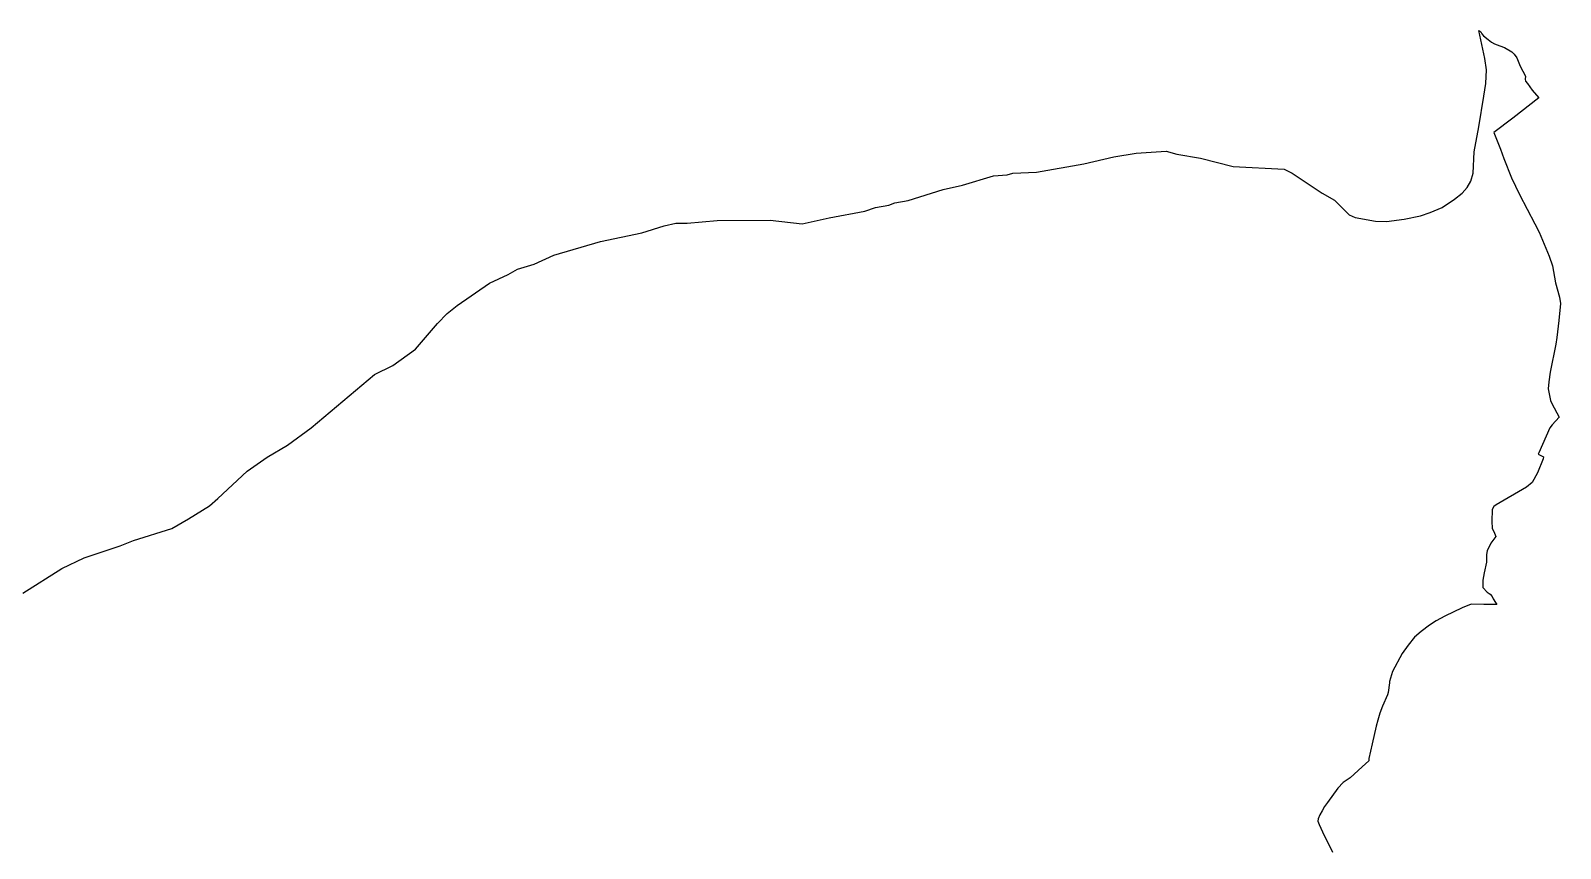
# Model space of a CAD drawing. Extents: x 1197813 to 1207132, y 6150159 to 6157836.
# Drawn here: x 1204375 to 1206527, y 6156687 to 6157836 of the extents above; entities that cross this region are included whole.
import ezdxf

# ---------------------------------------------------------------- set-up
doc = ezdxf.new("R2010")
doc.units = 0
doc.linetypes.add('CONTINU', pattern=[0])
doc.layers.add('1SECTION', color=7, linetype='CONTINU')

msp = doc.modelspace()

# ---------------------------------------------------------------- linework, layer by layer
at = {"layer": '1SECTION'}
msp.add_lwpolyline([(1204363.98, 6157045.24), (1204418.86, 6157080.03), (1204450.26, 6157095.03), (1204501.26, 6157111.76), (1204519.88, 6157119.41), (1204573.61, 6157136.21), (1204597.23, 6157149.8), (1204626.53, 6157167.99), (1204638.46, 6157178.32), (1204679.87, 6157216.79), (1204707.87, 6157236.68), (1204736.4, 6157253.53), (1204769.88, 6157277.87), (1204858.98, 6157352.84), (1204884.39, 6157365.4), (1204916.25, 6157388.61), (1204947.27, 6157424.7), (1204961.01, 6157438.55), (1204974.96, 6157449.84), (1205020.54, 6157481.27), (1205046.66, 6157493.2), (1205059.79, 6157500.88), (1205083.17, 6157507.86), (1205111.11, 6157520.43), (1205176.78, 6157539.59), (1205234.93, 6157551.86), (1205266.27, 6157561.67), (1205282.74, 6157565.55), (1205298.4, 6157565.55), (1205340.54, 6157569.24), (1205415.3, 6157569.8), (1205460.3, 6157564.8), (1205498.19, 6157573.24), (1205548.32, 6157582.61), (1205563.31, 6157587.68), (1205582.17, 6157590.96), (1205590.81, 6157594.24), (1205609.36, 6157597.27), (1205658.39, 6157612.97), (1205685.58, 6157619.18), (1205729.54, 6157631.97), (1205748.68, 6157633.53), (1205756.36, 6157635.74), (1205789.71, 6157637.31), (1205856.67, 6157648.78), (1205898.6, 6157658.68), (1205929.92, 6157664.14), (1205972.28, 6157666.71), (1205987.25, 6157662.45), (1206020.3, 6157657.12), (1206066.38, 6157645.15), (1206138.14, 6157641.66), (1206149.68, 6157635.88), (1206191.79, 6157607.72), (1206209.19, 6157597.86), (1206229.57, 6157577.16), (1206238.27, 6157573.6), (1206266.52, 6157568.46), (1206282.28, 6157568.08), (1206306.8, 6157571.22), (1206329.9, 6157576.1), (1206343.42, 6157580.52), (1206360.22, 6157587.8), (1206377.8, 6157599.09), (1206388.54, 6157607.9), (1206395.62, 6157615.54), (1206400.84, 6157624.74), (1206404.05, 6157635.91), (1206405.45, 6157665.72), (1206412.22, 6157701.12), (1206419.18, 6157744.37), (1206421.8, 6157761.93), (1206422.58, 6157781.05), (1206420.54, 6157796.93), (1206412.19, 6157836.31), (1206415.02, 6157834.51), (1206416.39, 6157831.59), (1206418.75, 6157828.73), (1206424.96, 6157823.83), (1206429.84, 6157820.08), (1206433.85, 6157817.73), (1206441.52, 6157814.83), (1206448.28, 6157812.56), (1206458.21, 6157806.57), (1206461.55, 6157803.1), (1206465.56, 6157798.2), (1206470.25, 6157786.28), (1206477.47, 6157772.38), (1206476.95, 6157768.06), (1206477.52, 6157765.31), (1206480.41, 6157761.92), (1206486.94, 6157752.59), (1206496.32, 6157741.63), (1206459.6, 6157713), (1206433.07, 6157693.09), (1206442.57, 6157669.71), (1206447.26, 6157656.47), (1206457.78, 6157629.39), (1206469.05, 6157606.03), (1206490.96, 6157564.47), (1206496.97, 6157552.88), (1206511.06, 6157519.17), (1206515.67, 6157505.63), (1206519.75, 6157481.47), (1206525.63, 6157461.59), (1206526.72, 6157452.42), (1206524.43, 6157428.62), (1206521.88, 6157404.69), (1206520.44, 6157395.23), (1206512.52, 6157356.26), (1206510.43, 6157342.61), (1206509.59, 6157332.73), (1206512.72, 6157316.38), (1206514.44, 6157312.24), (1206524.94, 6157292.64), (1206515.18, 6157281.92), (1206512.03, 6157277.66), (1206496.55, 6157242.89), (1206495.47, 6157240.86), (1206503.08, 6157236.97), (1206502.31, 6157234.46), (1206494.67, 6157214.38), (1206486.92, 6157200.87), (1206479.18, 6157194.26), (1206436.53, 6157169.77), (1206433.23, 6157167.09), (1206430.93, 6157162.83), (1206430.34, 6157146.07), (1206430.56, 6157136.75), (1206433.82, 6157129.76), (1206435.85, 6157125.17), (1206428.83, 6157115.62), (1206423.85, 6157104.87), (1206422.84, 6157099.7), (1206422.82, 6157088.77), (1206419.6, 6157073.85), (1206417.6, 6157063.57), (1206417.77, 6157053.31), (1206423.69, 6157046.99), (1206427.86, 6157044.04), (1206430.66, 6157040.58), (1206432.24, 6157037.42), (1206435.37, 6157032.45), (1206437.12, 6157029.46), (1206419.12, 6157029.22), (1206401.21, 6157029.8), (1206388.61, 6157024.6), (1206364.02, 6157013.1), (1206351.8, 6157006.28), (1206342.5, 6157000.26), (1206330.88, 6156991.42), (1206321.66, 6156983.59), (1206312.73, 6156972.19), (1206304.27, 6156960.75), (1206290.67, 6156935.39), (1206286.46, 6156921.38), (1206286.26, 6156919.19), (1206284.67, 6156905.86), (1206283.65, 6156902.25), (1206276.73, 6156886.44), (1206272.98, 6156876.49), (1206269.73, 6156866.59), (1206267.75, 6156858.34), (1206262.17, 6156833.68), (1206257.06, 6156813.15), (1206257.4, 6156809.43), (1206248.07, 6156801.1), (1206230.94, 6156785.67), (1206221, 6156779.29), (1206213.87, 6156771.37), (1206199.02, 6156751.18), (1206195.01, 6156745.24), (1206191.59, 6156739.36), (1206188.43, 6156733.5), (1206186.15, 6156728.29), (1206185.66, 6156724.78), (1206187.45, 6156719.9), (1206191.94, 6156709.73), (1206206.07, 6156681.01)], dxfattribs=at)

doc.saveas('drawing.dxf')
